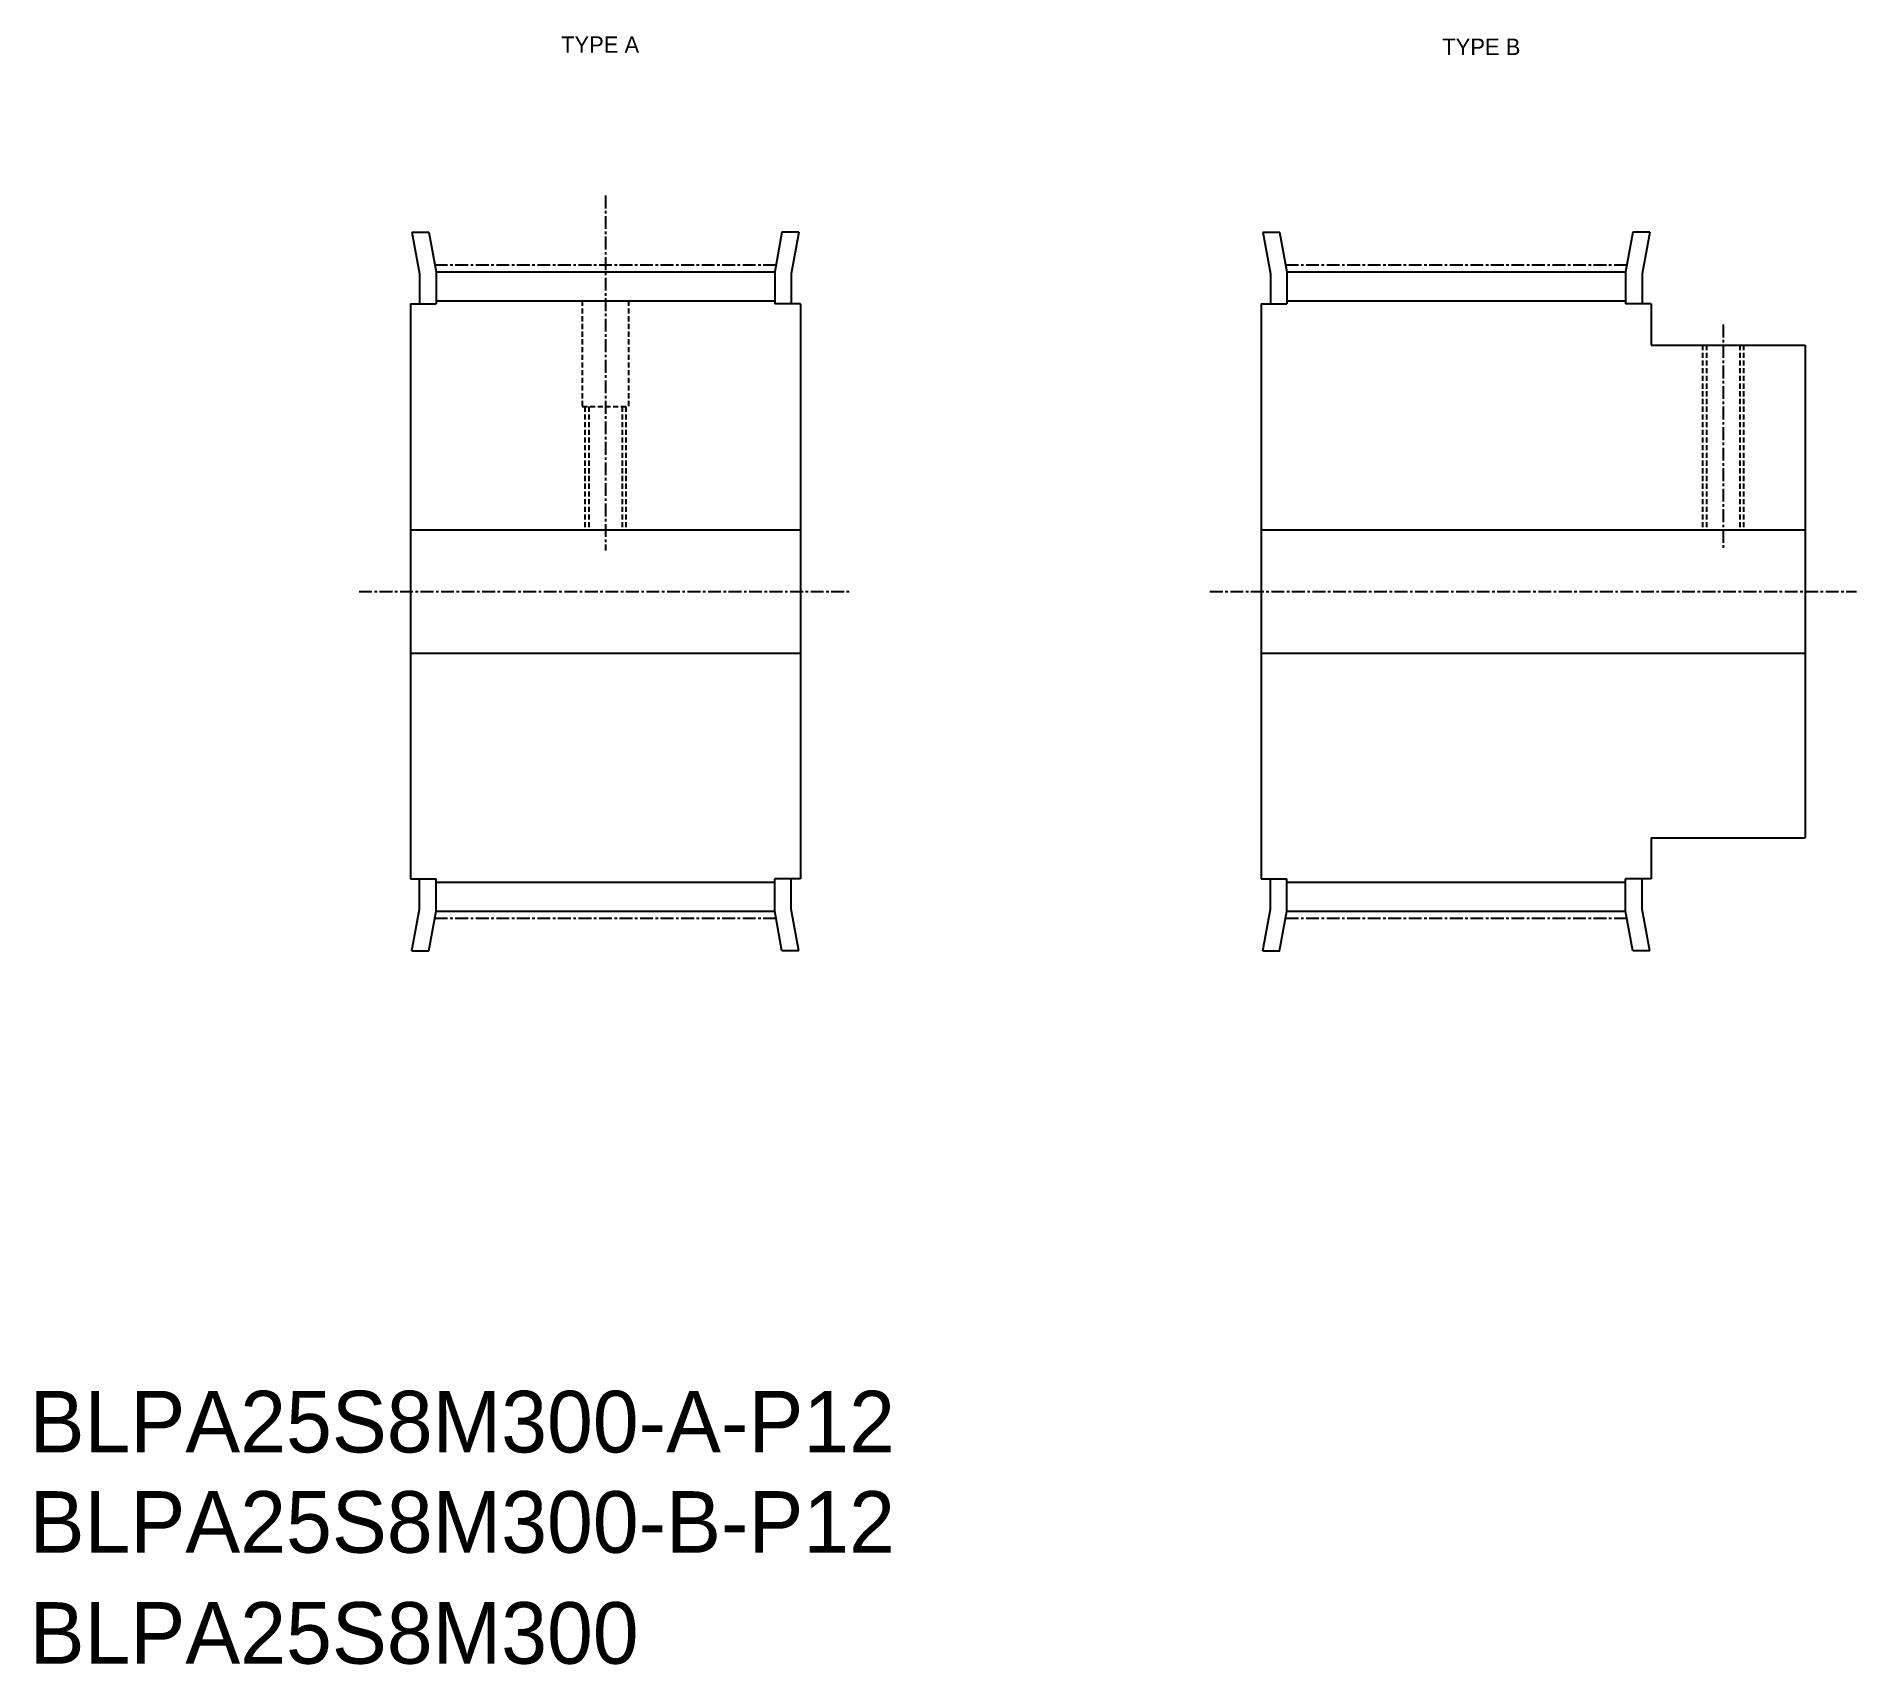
# Model space of a CAD drawing. Extents: x -285 to -108, y -61 to 98.
import ezdxf

# ---------------------------------------------------------------- set-up
doc = ezdxf.new("R2010")
doc.units = 0
doc.linetypes.add('CENTER', pattern=[2, 1.25, -0.25, 0.25, -0.25])
doc.linetypes.add('DASHED', pattern=[0.75, 0.5, -0.25])
doc.layers.get('0').update_dxf_attribs({"linetype": 'CONTINUOUS'})
doc.layers.add('CENTER', color=1, linetype='CENTER')

msp = doc.modelspace()

# ---------------------------------------------------------------- linework, layer by layer
at = {"color": 7, "linetype": 'CONTINUOUS'}
for p, q in [((-248.75, 78.64), (-248, 74.57)), ((-248.75, 78.64), (-247.1, 78.64)), ((-247.1, 78.64), (-246.4, 74.78)), ((-212.7, 78.64), (-213.4, 74.78)), ((-211.05, 78.64), (-212.7, 78.64)), ((-211.05, 78.64), (-211.8, 74.57)), ((-165.87, 78.64), (-165.12, 74.57)), ((-165.87, 78.64), (-164.21, 78.64)), ((-164.22, 78.64), (-163.52, 74.78)), ((-129.82, 78.64), (-130.52, 74.78)), ((-128.17, 78.64), (-129.82, 78.64)), ((-128.17, 78.64), (-128.92, 74.57)), ((-248, 74.57), (-248, 71.64)), ((-246.4, 74.78), (-213.4, 74.78)), ((-246.4, 74.78), (-246.4, 71.64)), ((-213.4, 74.78), (-213.4, 71.64)), ((-211.8, 74.57), (-211.8, 71.64)), ((-165.12, 74.57), (-165.12, 71.64)), ((-163.52, 74.78), (-130.52, 74.78)), ((-163.52, 74.78), (-163.52, 71.64)), ((-130.52, 74.78), (-130.52, 71.64)), ((-128.92, 74.57), (-128.92, 71.64)), ((-248.9, 71.64), (-248.9, 15.64)), ((-248.9, 71.64), (-246.4, 71.64)), ((-246.4, 71.95), (-213.4, 71.95)), ((-210.9, 71.64), (-213.4, 71.64)), ((-210.9, 71.64), (-210.9, 15.64)), ((-166.02, 71.64), (-166.02, 15.64)), ((-166.02, 71.64), (-163.52, 71.64)), ((-163.52, 71.95), (-130.52, 71.95)), ((-128.02, 71.64), (-130.52, 71.64)), ((-128.02, 71.64), (-128.02, 67.64)), ((-128.02, 67.64), (-113.02, 67.64)), ((-113.02, 67.64), (-113.02, 19.64)), ((-248.9, 49.64), (-210.9, 49.64)), ((-166.02, 49.64), (-113.02, 49.64)), ((-248.9, 37.64), (-210.9, 37.64)), ((-166.02, 37.64), (-113.02, 37.64)), ((-128.02, 19.64), (-113.02, 19.64)), ((-128.02, 19.64), (-128.02, 15.64)), ((-248.9, 15.64), (-246.4, 15.64)), ((-248, 12.7), (-248, 15.64)), ((-246.4, 12.49), (-246.4, 15.64)), ((-246.4, 15.32), (-213.4, 15.32)), ((-213.4, 12.49), (-213.4, 15.64)), ((-210.9, 15.64), (-213.4, 15.64)), ((-211.8, 12.7), (-211.8, 15.64)), ((-166.02, 15.64), (-163.52, 15.64)), ((-165.12, 12.7), (-165.12, 15.64)), ((-163.52, 12.49), (-163.52, 15.64)), ((-163.52, 15.32), (-130.52, 15.32)), ((-130.52, 12.49), (-130.52, 15.64)), ((-128.02, 15.64), (-130.52, 15.64)), ((-128.92, 12.7), (-128.92, 15.64)), ((-248.75, 8.64), (-248, 12.7)), ((-247.1, 8.64), (-246.4, 12.49)), ((-246.4, 12.49), (-213.4, 12.49)), ((-212.7, 8.64), (-213.4, 12.49)), ((-211.05, 8.64), (-211.8, 12.7)), ((-165.87, 8.64), (-165.12, 12.7)), ((-164.22, 8.64), (-163.52, 12.49)), ((-163.52, 12.49), (-130.52, 12.49)), ((-129.82, 8.64), (-130.52, 12.49)), ((-128.17, 8.64), (-128.92, 12.7)), ((-248.75, 8.64), (-247.1, 8.64)), ((-211.05, 8.64), (-212.7, 8.64)), ((-165.87, 8.64), (-164.21, 8.64)), ((-128.17, 8.64), (-129.82, 8.64))]:
    msp.add_line(p, q, dxfattribs=at)
at = {"color": 3, "linetype": 'DASHED'}
for p, q in [((-232.15, 71.95), (-232.15, 61.64)), ((-227.65, 71.95), (-227.65, 61.64)), ((-123.02, 67.64), (-123.02, 49.64)), ((-122.64, 67.64), (-122.64, 49.64)), ((-119.4, 67.64), (-119.4, 49.64)), ((-119.02, 67.64), (-119.02, 49.64)), ((-232.15, 61.64), (-227.65, 61.64)), ((-231.9, 61.64), (-231.9, 49.64)), ((-231.52, 61.64), (-231.52, 49.64)), ((-228.28, 61.64), (-228.28, 49.64)), ((-227.9, 61.64), (-227.9, 49.64))]:
    msp.add_line(p, q, dxfattribs=at)
at = {"layer": 'CENTER', "color": 1, "linetype": 'CENTER'}
for p, q in [((-229.9, 82.2), (-229.9, 47.64)), ((-246.52, 75.47), (-213.28, 75.47)), ((-163.64, 75.47), (-130.39, 75.47)), ((-121.02, 69.64), (-121.02, 47.64)), ((-253.9, 43.64), (-205.9, 43.64)), ((-171.02, 43.64), (-108.02, 43.64)), ((-246.52, 11.81), (-213.28, 11.81)), ((-163.64, 11.81), (-130.39, 11.81))]:
    msp.add_line(p, q, dxfattribs=at)

# ---------------------------------------------------------------- texts
at = {"color": 7, "linetype": 'CONTINUOUS'}
for s, height, p in [('TYPE A', 1.6, (-234.22, 96.11)), ('TYPE B', 1.6, (-148.38, 95.89)), ('BLPA25S8M300-A-P12', 6, (-285.99, -40.23)), ('BLPA25S8M300-B-P12', 6, (-285.99, -50)), ('BLPA25S8M300', 6, (-285.99, -60.81))]:
    msp.add_text(s, height=height, dxfattribs=at).set_placement(p)

doc.saveas('drawing.dxf')
